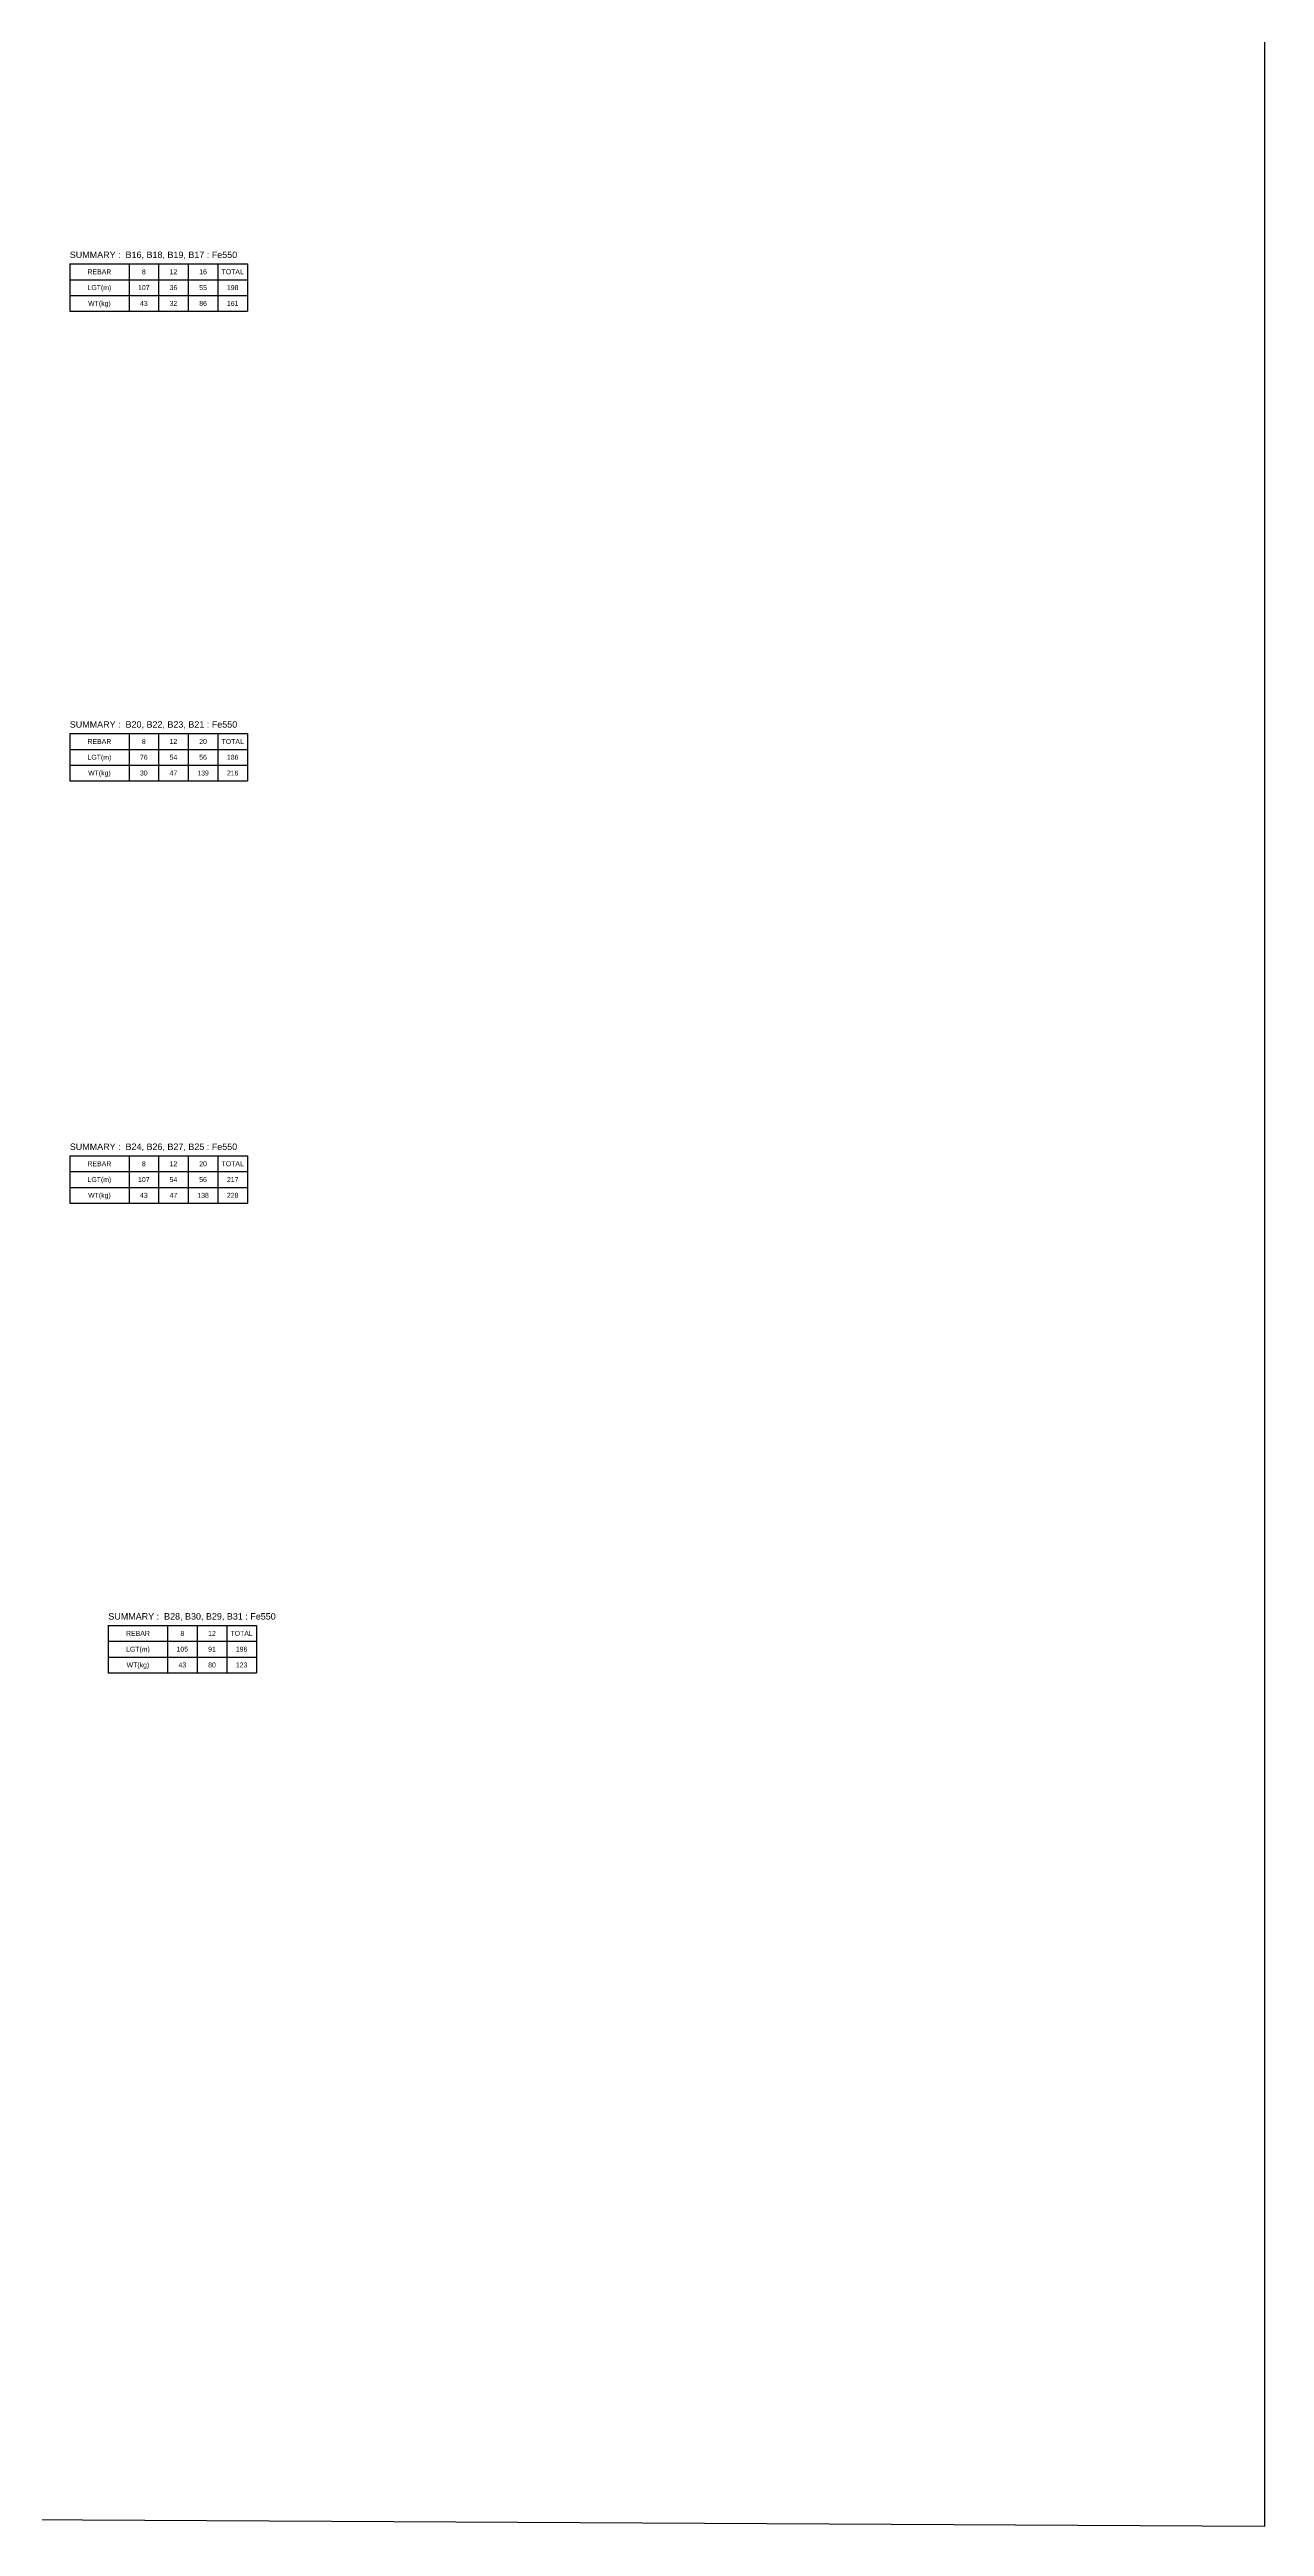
# Model space of a CAD drawing. Header units: inches. Extents: x -816171 to 9366335, y -450961 to 689132.
# Drawn here: x 4690548 to 4752077, y 139179 to 264699 of the extents above; entities that cross this region are included whole.
import ezdxf
from ezdxf.enums import TextEntityAlignment as Align

# ---------------------------------------------------------------- set-up
doc = ezdxf.new("R2010")
doc.units = ezdxf.units.IN
doc.header["$MEASUREMENT"] = 0
for name, color, linetype in [('Schedule Header', 4, 'Continuous'), ('Schedule Line', 60, 'Continuous'), ('Text', 31, 'Continuous')]:
    doc.layers.add(name, color=color, linetype=linetype)
doc.styles.add('SC-SansSerif', font='SansSerif')

msp = doc.modelspace()

# ---------------------------------------------------------------- linework, layer by layer
msp.add_lwpolyline([(4345625.03926, 392838.94799), (4752076.79706, 390657.34345), (4752076.79706, 139178.61934), (4345625.03926, 141360.22388)], close=True)
at = {"layer": 'Schedule Line'}
for p, q in [((4691572.35524, 253835.78156), (4700572.35524, 253835.78156)), ((4691572.35524, 253835.78156), (4691572.35524, 251435.78156)), ((4694572.35524, 253835.78156), (4694572.35524, 251435.78156)), ((4696072.35524, 253835.78156), (4696072.35524, 251435.78156)), ((4697572.35524, 253835.78156), (4697572.35524, 251435.78156)), ((4699072.35524, 253835.78156), (4699072.35524, 251435.78156)), ((4700572.35524, 253835.78156), (4700572.35524, 251435.78156)), ((4691572.35524, 253035.78156), (4700572.35524, 253035.78156)), ((4691572.35524, 252235.78156), (4700572.35524, 252235.78156)), ((4691572.35524, 251435.78156), (4700572.35524, 251435.78156)), ((4691572.3552, 230035.78156), (4700572.3552, 230035.78156)), ((4691572.3552, 230035.78156), (4691572.3552, 227635.78156)), ((4694572.3552, 230035.78156), (4694572.3552, 227635.78156)), ((4696072.3552, 230035.78156), (4696072.3552, 227635.78156)), ((4697572.3552, 230035.78156), (4697572.3552, 227635.78156)), ((4699072.3552, 230035.78156), (4699072.3552, 227635.78156)), ((4700572.3552, 230035.78156), (4700572.3552, 227635.78156)), ((4691572.3552, 229235.78156), (4700572.3552, 229235.78156)), ((4691572.3552, 228435.78156), (4700572.3552, 228435.78156)), ((4691572.3552, 227635.78156), (4700572.3552, 227635.78156)), ((4691572.35524, 208635.78156), (4700572.35524, 208635.78156)), ((4691572.35524, 208635.78156), (4691572.35524, 206235.78156)), ((4694572.35524, 208635.78156), (4694572.35524, 206235.78156)), ((4696072.35524, 208635.78156), (4696072.35524, 206235.78156)), ((4697572.35524, 208635.78156), (4697572.35524, 206235.78156)), ((4699072.35524, 208635.78156), (4699072.35524, 206235.78156)), ((4700572.35524, 208635.78156), (4700572.35524, 206235.78156)), ((4691572.35524, 207835.78156), (4700572.35524, 207835.78156)), ((4691572.35524, 207035.78156), (4700572.35524, 207035.78156)), ((4691572.35524, 206235.78156), (4700572.35524, 206235.78156)), ((4693523.35093, 184835.78156), (4701023.35093, 184835.78156)), ((4693523.35093, 184835.78156), (4693523.35093, 182435.78156)), ((4696523.35093, 184835.78156), (4696523.35093, 182435.78156)), ((4698023.35093, 184835.78156), (4698023.35093, 182435.78156)), ((4699523.35093, 184835.78156), (4699523.35093, 182435.78156)), ((4701023.35093, 184835.78156), (4701023.35093, 182435.78156)), ((4693523.35093, 184035.78156), (4701023.35093, 184035.78156)), ((4693523.35093, 183235.78156), (4701023.35093, 183235.78156)), ((4693523.35093, 182435.78156), (4701023.35093, 182435.78156))]:
    msp.add_line(p, q, dxfattribs=at)

# ---------------------------------------------------------------- texts
at = {"layer": 'Schedule Header', "style": 'SC-SansSerif'}
for s, p in [('SUMMARY :  B16, B18, B19, B17 : Fe550', (4691572.35524, 254135.78156)), ('SUMMARY :  B20, B22, B23, B21 : Fe550', (4691572.3552, 230335.78156)), ('SUMMARY :  B24, B26, B27, B25 : Fe550', (4691572.35524, 208935.78156)), ('SUMMARY :  B28, B30, B29, B31 : Fe550', (4693523.35093, 185135.78156))]:
    msp.add_text(s, height=325, dxfattribs=at).set_placement(p)
for s, p in [('REBAR', (4693072.35524, 253435.78156)), ('8', (4695322.35524, 253435.78156)), ('12', (4696822.35524, 253435.78156)), ('16', (4698322.35524, 253435.78156)), ('TOTAL', (4699822.35524, 253435.78156)), ('LGT(m)', (4693072.35524, 252635.78156)), ('WT(kg)', (4693072.35524, 251835.78156)), ('REBAR', (4693072.3552, 229635.78156)), ('8', (4695322.3552, 229635.78156)), ('12', (4696822.3552, 229635.78156)), ('20', (4698322.3552, 229635.78156)), ('TOTAL', (4699822.3552, 229635.78156)), ('LGT(m)', (4693072.3552, 228835.78156)), ('WT(kg)', (4693072.3552, 228035.78156)), ('8', (4695322.35524, 208235.78156)), ('12', (4696822.35524, 208235.78156)), ('20', (4698322.35524, 208235.78156)), ('TOTAL', (4699822.35524, 208235.78156)), ('REBAR', (4693072.35524, 208235.78156)), ('LGT(m)', (4693072.35524, 207435.78156)), ('WT(kg)', (4693072.35524, 206635.78156)), ('REBAR', (4695023.35093, 184435.78156)), ('8', (4697273.35093, 184435.78156)), ('12', (4698773.35093, 184435.78156)), ('TOTAL', (4700273.35093, 184435.78156)), ('LGT(m)', (4695023.35093, 183635.78156)), ('WT(kg)', (4695023.35093, 182835.78156))]:
    msp.add_text(s, height=250, dxfattribs=at).set_placement(p, align=Align.MIDDLE_CENTER)
at = {"layer": 'Text', "style": 'SC-SansSerif'}
for s, p in [('107', (4695322.35524, 252635.78156)), ('36', (4696822.35524, 252635.78156)), ('55', (4698322.35524, 252635.78156)), ('198', (4699822.35524, 252635.78156)), ('43', (4695322.35524, 251835.78156)), ('32', (4696822.35524, 251835.78156)), ('86', (4698322.35524, 251835.78156)), ('161', (4699822.35524, 251835.78156)), ('76', (4695322.3552, 228835.78156)), ('54', (4696822.3552, 228835.78156)), ('56', (4698322.3552, 228835.78156)), ('186', (4699822.3552, 228835.78156)), ('30', (4695322.3552, 228035.78156)), ('47', (4696822.3552, 228035.78156)), ('139', (4698322.3552, 228035.78156)), ('216', (4699822.3552, 228035.78156)), ('107', (4695322.35524, 207435.78156)), ('54', (4696822.35524, 207435.78156)), ('56', (4698322.35524, 207435.78156)), ('217', (4699822.35524, 207435.78156)), ('43', (4695322.35524, 206635.78156)), ('47', (4696822.35524, 206635.78156)), ('138', (4698322.35524, 206635.78156)), ('228', (4699822.35524, 206635.78156)), ('105', (4697273.35093, 183635.78156)), ('91', (4698773.35093, 183635.78156)), ('196', (4700273.35093, 183635.78156)), ('43', (4697273.35093, 182835.78156)), ('80', (4698773.35093, 182835.78156)), ('123', (4700273.35093, 182835.78156))]:
    msp.add_text(s, height=250, dxfattribs=at).set_placement(p, align=Align.MIDDLE_CENTER)

doc.saveas('drawing.dxf')
